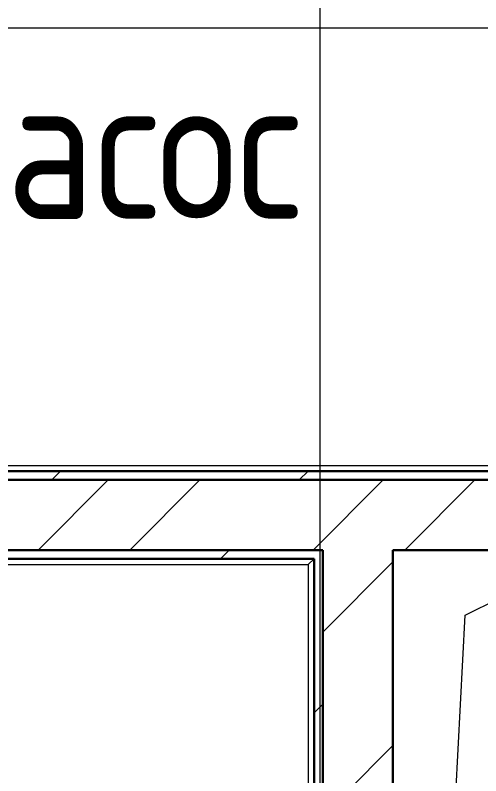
# Model space of a CAD drawing. Header units: millimetres. Extents: x -88595 to 880822, y -1054509 to -148035.
# Drawn here: x 188741 to 189539, y -271934 to -270631 of the extents above; entities that cross this region are included whole.
import ezdxf

# ---------------------------------------------------------------- set-up
doc = ezdxf.new("R2010")
doc.units = ezdxf.units.MM
doc.linetypes.add('ADSK_Линия сетки', pattern=[25, 20, -2.5, 0, -2.5])
for name, color, linetype, lineweight in [('Аннотация', 7, 'Continuous', 20), ('Оборудование', 7, 'Continuous', 18), ('Ограждение', 7, 'Continuous', 9), ('Оси', 7, 'Continuous', 9), ('Стены наружные', 7, 'Continuous', 18)]:
    doc.layers.add(name, color=color, linetype=linetype, lineweight=lineweight)
doc.styles.add('$1$GOST Common', font='GOST_Common.ttf', dxfattribs={"width": 0.9, "height": 250})

# ---------------------------------------------------------------- blocks, each defined once
blk = doc.blocks.new('$0$ADSK_Аннотация_Текст_сВыноской - Текст с выноской-3264166-В_Координация_1 этаж ОВ3')
at = {"layer": 'Аннотация'}
blk.add_line((-8, 0), (8, 0), dxfattribs=at)
blk = doc.blocks.new('1 этаж')
at = {"lineweight": 18}
for p, q in [((225641.5, 656656.1), (225867.7, 656767.6)), ((225517.7, 654257.6), (225641.5, 656656.1))]:
    blk.add_line(p, q, dxfattribs=at)
at = {"layer": 'Ограждение'}
for p, q in [((220522.7, 656912.6), (225972.7, 656912.6)), ((225372.7, 656742.6), (225382.7, 656752.6)), ((222802.7, 656742.6), (225372.7, 656742.6)), ((225372.7, 656742.6), (225372.7, 654282.6))]:
    blk.add_line(p, q, dxfattribs=at)
at = {"layer": 'Оси', "linetype": 'ADSK_Линия сетки', "ltscale": 100}
blk.add_line((225392.7, 697813.2), (225392.7, 633106.5), dxfattribs=at)
at = {"layer": 'Стены наружные', "lineweight": 30}
for p, q in [((225982.7, 656902.6), (220532.7, 656902.6)), ((225997.7, 656887.6), (220547.7, 656887.6)), ((222777.7, 656767.6), (225397.7, 656767.6)), ((225397.7, 656767.6), (225397.7, 654257.6)), ((225517.7, 656767.6), (225997.7, 656767.6)), ((225517.7, 654257.6), (225517.7, 656767.6)), ((222792.7, 656752.6), (225382.7, 656752.6)), ((225382.7, 656752.6), (225382.7, 654272.6))]:
    blk.add_line(p, q, dxfattribs=at)
at = {"layer": 'Стены наружные', "linetype": 'Continuous', "lineweight": 9}
for p, q in [((224933, 656887.6), (224948, 656902.6)), ((225357.3, 656887.6), (225372.3, 656902.6)), ((224909.6, 656767.6), (225029.6, 656887.6)), ((225066.7, 656767.6), (225186.7, 656887.6)), ((225381, 656767.6), (225501, 656887.6)), ((225538.2, 656767.6), (225658.2, 656887.6)), ((225222.3, 656752.6), (225237.3, 656767.6)), ((225397.7, 656627.1), (225517.7, 656747.1)), ((225382.7, 656488.7), (225397.7, 656503.7)), ((225397.7, 656312.8), (225517.7, 656432.8))]:
    blk.add_line(p, q, dxfattribs=at)

msp = doc.modelspace()

# ---------------------------------------------------------------- block references
at = {"layer": 'Аннотация', "xscale": 100, "yscale": 100, "zscale": 100}
msp.add_blockref('$0$ADSK_Аннотация_Текст_сВыноской - Текст с выноской-3264166-В_Координация_1 этаж ОВ3', (188967.3, -270652.9), dxfattribs=at)
at = {"layer": 'Оборудование', "color": 5, "true_color": 0x0000ff}
msp.add_blockref('1 этаж', (-36129.5, -928314.5), dxfattribs=at)

# ---------------------------------------------------------------- texts
at = {"layer": 'Аннотация', "lineweight": 9, "insert": (188559.8, -270730), "char_height": 250, "width": 937.974, "attachment_point": 1, "style": '$1$GOST Common'}
msp.add_mtext('насос', dxfattribs=at)

doc.saveas('drawing.dxf')
